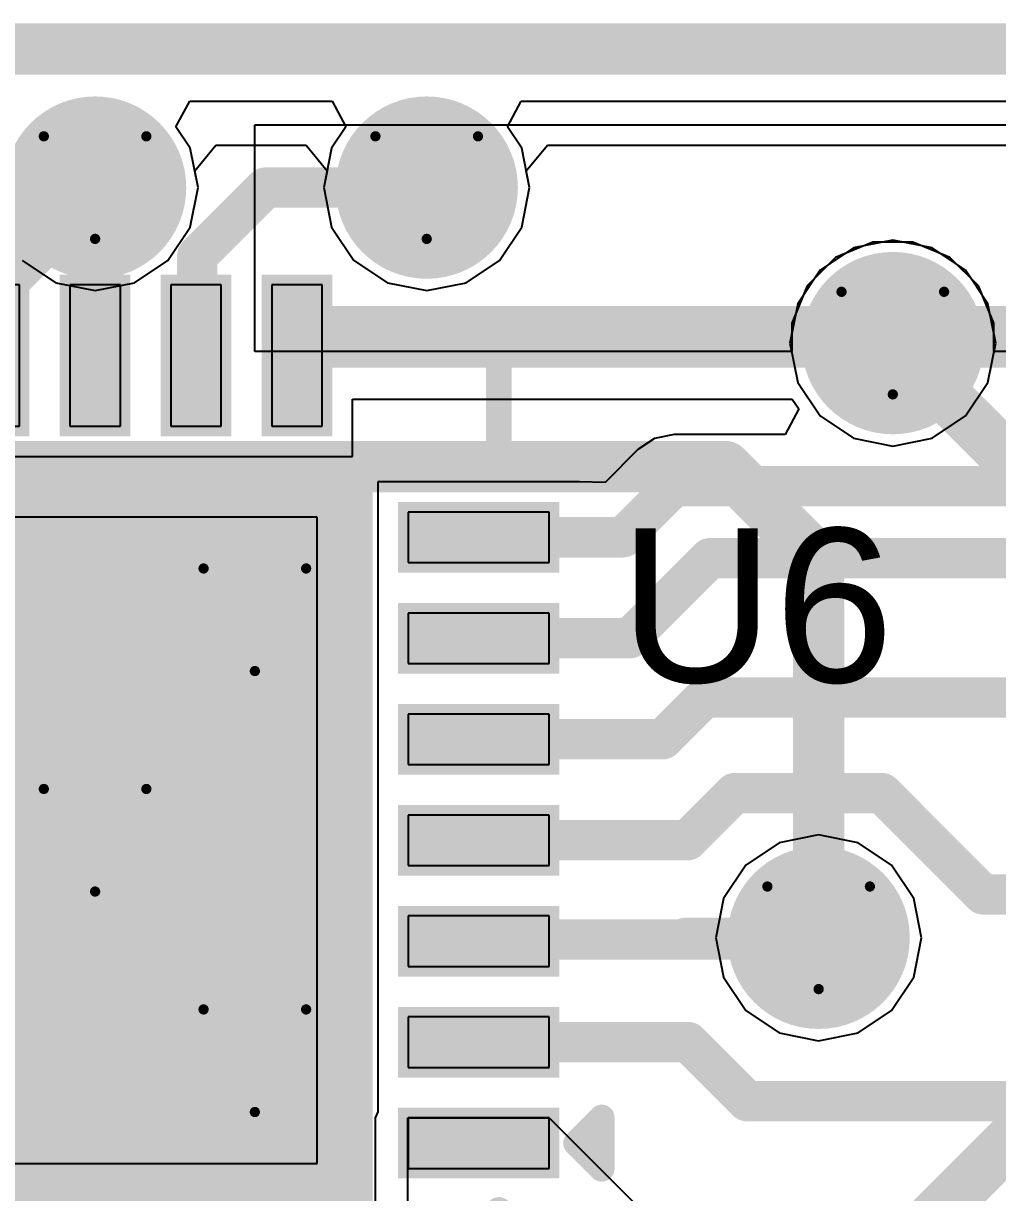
# Model space of a CAD drawing. Header units: inches. Extents: x 0 to 423, y -3 to 110.
# Drawn here: x 16.12 to 20.95, y 73.76 to 79.55 of the extents above; entities that cross this region are included whole.
import ezdxf

# ---------------------------------------------------------------- set-up
doc = ezdxf.new("R2010")
doc.units = ezdxf.units.IN
for name, color, linetype in [('Board Outline', 56, 'Continuous'), ('Bottom Layer', 5, 'Continuous'), ('Bottom Solder', 6, 'Continuous'), ('Drill Drawing', 1, 'Continuous'), ('Mechanical 1', 6, 'Continuous'), ('Mid Layer', 16, 'Continuous'), ('Mid Layer 2', 76, 'Continuous'), ('Top Layer', 1, 'Continuous'), ('Top Overlay', 2, 'Continuous'), ('Top Paste', 8, 'Continuous'), ('Top Solder', 216, 'Continuous'), ('Via Holes', 16, 'Continuous')]:
    doc.layers.add(name, color=color, linetype=linetype)
doc.styles.add('Arial', font='', dxfattribs={"height": 0.2})
doc.styles.get('Arial').set_extended_font_data('Arial')

# ---------------------------------------------------------------- blocks, each defined once
blk = doc.blocks.new('24_QFN__4_5__12')
at = {"layer": 'Top Layer'}
for points in [[(-0.875, 2.7501), (-0.875, 2.0501), (-1.125, 2.0501), (-1.125, 2.7501)], [(-0.375, 2.7501), (-0.375, 2.0501), (-0.625, 2.0501), (-0.625, 2.7501)], [(0.125, 2.7501), (0.125, 2.0501), (-0.125, 2.0501), (-0.125, 2.7501)], [(0.625, 2.7501), (0.625, 2.0501), (0.375, 2.0501), (0.375, 2.7501)], [(1.125, 2.7501), (1.125, 2.0501), (0.875, 2.0501), (0.875, 2.7501)], [(1.325, 1.825), (1.325, -1.825), (-1.325, -1.825), (-1.325, 1.825)], [(-1.5499, 1.625), (-1.5499, 1.375), (-2.2499, 1.375), (-2.2499, 1.625)], [(2.2499, 1.625), (2.2499, 1.375), (1.5499, 1.375), (1.5499, 1.625)], [(-1.5499, 1.125), (-1.5499, 0.875), (-2.2499, 0.875), (-2.2499, 1.125)], [(2.2499, 1.125), (2.2499, 0.875), (1.5499, 0.875), (1.5499, 1.125)], [(-1.5499, 0.625), (-1.5499, 0.375), (-2.2499, 0.375), (-2.2499, 0.625)], [(2.2499, 0.625), (2.2499, 0.375), (1.5499, 0.375), (1.5499, 0.625)], [(-1.5499, 0.125), (-1.5499, -0.125), (-2.2499, -0.125), (-2.2499, 0.125)], [(2.2499, 0.125), (2.2499, -0.125), (1.5499, -0.125), (1.5499, 0.125)], [(-1.5499, -0.375), (-1.5499, -0.625), (-2.2499, -0.625), (-2.2499, -0.375)], [(2.2499, -0.375), (2.2499, -0.625), (1.5499, -0.625), (1.5499, -0.375)], [(-1.5499, -0.875), (-1.5499, -1.125), (-2.2499, -1.125), (-2.2499, -0.875)], [(2.2499, -0.875), (2.2499, -1.125), (1.5499, -1.125), (1.5499, -0.875)], [(-1.5499, -1.375), (-1.5499, -1.625), (-2.2499, -1.625), (-2.2499, -1.375)], [(2.2499, -1.375), (2.2499, -1.625), (1.5499, -1.625), (1.5499, -1.375)], [(-0.875, -2.0501), (-0.875, -2.7501), (-1.125, -2.7501), (-1.125, -2.0501)], [(-0.375, -2.0501), (-0.375, -2.7501), (-0.625, -2.7501), (-0.625, -2.0501)], [(0.125, -2.0501), (0.125, -2.7501), (-0.125, -2.7501), (-0.125, -2.0501)], [(0.625, -2.0501), (0.625, -2.7501), (0.375, -2.7501), (0.375, -2.0501)], [(1.125, -2.0501), (1.125, -2.7501), (0.875, -2.7501), (0.875, -2.0501)]]:
    blk.add_hatch(color=1, dxfattribs=at).paths.add_polyline_path(points)
at = {"layer": 'Top Solder'}
for points in [[(-0.825, 2.8001), (-0.825, 2.0001), (-1.175, 2.0001), (-1.175, 2.8001)], [(-0.325, 2.8001), (-0.325, 2.0001), (-0.675, 2.0001), (-0.675, 2.8001)], [(0.175, 2.8001), (0.175, 2.0001), (-0.175, 2.0001), (-0.175, 2.8001)], [(0.675, 2.8001), (0.675, 2.0001), (0.325, 2.0001), (0.325, 2.8001)], [(1.175, 2.8001), (1.175, 2.0001), (0.825, 2.0001), (0.825, 2.8001)], [(1.375, 1.875), (1.375, -1.875), (-1.375, -1.875), (-1.375, 1.875)], [(-1.4999, 1.675), (-1.4999, 1.325), (-2.2999, 1.325), (-2.2999, 1.675)], [(2.2999, 1.675), (2.2999, 1.325), (1.4999, 1.325), (1.4999, 1.675)], [(-1.4999, 1.175), (-1.4999, 0.825), (-2.2999, 0.825), (-2.2999, 1.175)], [(2.2999, 1.175), (2.2999, 0.825), (1.4999, 0.825), (1.4999, 1.175)], [(-1.4999, 0.675), (-1.4999, 0.325), (-2.2999, 0.325), (-2.2999, 0.675)], [(2.2999, 0.675), (2.2999, 0.325), (1.4999, 0.325), (1.4999, 0.675)], [(-1.4999, 0.175), (-1.4999, -0.175), (-2.2999, -0.175), (-2.2999, 0.175)], [(2.2999, 0.175), (2.2999, -0.175), (1.4999, -0.175), (1.4999, 0.175)], [(-1.4999, -0.325), (-1.4999, -0.675), (-2.2999, -0.675), (-2.2999, -0.325)], [(2.2999, -0.325), (2.2999, -0.675), (1.4999, -0.675), (1.4999, -0.325)], [(-1.4999, -0.825), (-1.4999, -1.175), (-2.2999, -1.175), (-2.2999, -0.825)], [(2.2999, -0.825), (2.2999, -1.175), (1.4999, -1.175), (1.4999, -0.825)], [(-1.4999, -1.325), (-1.4999, -1.675), (-2.2999, -1.675), (-2.2999, -1.325)], [(2.2999, -1.325), (2.2999, -1.675), (1.4999, -1.675), (1.4999, -1.325)], [(-0.825, -2.0001), (-0.825, -2.8001), (-1.175, -2.8001), (-1.175, -2.0001)], [(-0.325, -2.0001), (-0.325, -2.8001), (-0.675, -2.8001), (-0.675, -2.0001)], [(0.175, -2.0001), (0.175, -2.8001), (-0.175, -2.8001), (-0.175, -2.0001)], [(0.675, -2.0001), (0.675, -2.8001), (0.325, -2.8001), (0.325, -2.0001)], [(1.175, -2.0001), (1.175, -2.8001), (0.825, -2.8001), (0.825, -2.0001)]]:
    blk.add_hatch(color=216, dxfattribs=at).paths.add_polyline_path(points)
at = {"layer": 'Top Overlay', "const_width": 0.127}
for points in [[(-2, 2.5), (-2, 1.8305)], [(-1.3305, 2.5), (-2, 2.5)], [(2, 2.5), (1.3305, 2.5)], [(2, 2.5), (2, 1.8305)], [(-2.5095, 1.627), (-2.5095, 1.373)], [(-2.3825, 1.5), (-2.5095, 1.627)], [(-2.3825, 1.5), (-2.5095, 1.373)], [(-2, -1.8305), (-2, -2.5)], [(2, -1.8305), (2, -2.5)], [(-1.3305, -2.5), (-2, -2.5)], [(2, -2.5), (1.3305, -2.5)]]:
    blk.add_lwpolyline(points, dxfattribs=at)
at = {"layer": 'Top Overlay', "const_width": 0.0635}
for points in [[(-2.0317, 2.5, 1), (-1.9682, 2.5, 1)], [(-2.0317, 2.5, 1), (-1.9682, 2.5, 1)], [(-1.3623, 2.5, 1), (-1.2988, 2.5, 1)], [(1.2988, 2.5, 1), (1.3623, 2.5, 1)], [(1.9682, 2.5, 1), (2.0317, 2.5, 1)], [(1.9682, 2.5, 1), (2.0317, 2.5, 1)], [(-2.0317, 1.8305, 1), (-1.9682, 1.8305, 1)], [(1.9682, 1.8305, 1), (2.0317, 1.8305, 1)], [(-2.5413, 1.627, 1), (-2.4778, 1.627, 1)], [(-2.5413, 1.627, 1), (-2.4778, 1.627, 1)], [(-2.4143, 1.5, 1), (-2.3508, 1.5, 1)], [(-2.4143, 1.5, 1), (-2.3508, 1.5, 1)], [(-2.5413, 1.373, 1), (-2.4778, 1.373, 1)], [(-2.5413, 1.373, 1), (-2.4778, 1.373, 1)], [(-2.0317, -1.8305, 1), (-1.9682, -1.8305, 1)], [(1.9682, -1.8305, 1), (2.0317, -1.8305, 1)], [(-2.0317, -2.5, 1), (-1.9682, -2.5, 1)], [(-2.0317, -2.5, 1), (-1.9682, -2.5, 1)], [(-1.3623, -2.5, 1), (-1.2988, -2.5, 1)], [(1.2988, -2.5, 1), (1.3623, -2.5, 1)], [(1.9682, -2.5, 1), (2.0317, -2.5, 1)], [(1.9682, -2.5, 1), (2.0317, -2.5, 1)]]:
    blk.add_lwpolyline(points, format="xyb", close=True, dxfattribs=at)
at = {"layer": 'Top Paste'}
for p, q in [((-0.875, 2.75), (-1.125, 2.75)), ((-1.125, 2.75), (-1.125, 2.05)), ((-0.875, 2.05), (-0.875, 2.75)), ((-0.3751, 2.75), (-0.6251, 2.75)), ((-0.6251, 2.75), (-0.6251, 2.05)), ((-0.3751, 2.05), (-0.3751, 2.75)), ((0.125, 2.75), (-0.125, 2.75)), ((-0.125, 2.75), (-0.125, 2.05)), ((0.125, 2.05), (0.125, 2.75)), ((0.6249, 2.75), (0.3749, 2.75)), ((0.3749, 2.75), (0.3749, 2.05)), ((0.6249, 2.05), (0.6249, 2.75)), ((1.125, 2.75), (0.875, 2.75)), ((0.875, 2.75), (0.875, 2.05)), ((1.125, 2.05), (1.125, 2.75)), ((-1.125, 2.05), (-0.875, 2.05)), ((-0.6251, 2.05), (-0.3751, 2.05)), ((-0.125, 2.05), (0.125, 2.05)), ((0.3749, 2.05), (0.6249, 2.05)), ((0.875, 2.05), (1.125, 2.05)), ((-1.55, 1.6249), (-2.25, 1.6249)), ((-2.25, 1.6249), (-2.25, 1.3749)), ((-1.55, 1.3749), (-1.55, 1.6249)), ((2.25, 1.6249), (1.55, 1.6249)), ((1.55, 1.6249), (1.55, 1.3749)), ((2.25, 1.3749), (2.25, 1.6249)), ((-1.1, 1.6), (-1.1, -1.6)), ((1.1, 1.6), (-1.1, 1.6)), ((1.1, -1.6), (1.1, 1.6)), ((-2.25, 1.3749), (-1.55, 1.3749)), ((1.55, 1.3749), (2.25, 1.3749)), ((-1.55, 1.125), (-2.25, 1.125)), ((-2.25, 1.125), (-2.25, 0.875)), ((-1.55, 0.875), (-1.55, 1.125)), ((2.25, 1.125), (1.55, 1.125)), ((1.55, 1.125), (1.55, 0.875)), ((2.25, 0.875), (2.25, 1.125)), ((-2.25, 0.875), (-1.55, 0.875)), ((1.55, 0.875), (2.25, 0.875)), ((-2.25, 0.6249), (-2.25, 0.3749)), ((-1.55, 0.6249), (-2.25, 0.6249)), ((-1.55, 0.3749), (-1.55, 0.6249)), ((1.55, 0.6249), (1.55, 0.3749)), ((2.25, 0.6249), (1.55, 0.6249)), ((2.25, 0.3749), (2.25, 0.6249)), ((-2.25, 0.3749), (-1.55, 0.3749)), ((1.55, 0.3749), (2.25, 0.3749)), ((-1.55, 0.125), (-2.25, 0.125)), ((-2.25, 0.125), (-2.25, -0.125)), ((-1.55, -0.125), (-1.55, 0.125)), ((2.25, 0.125), (1.55, 0.125)), ((1.55, 0.125), (1.55, -0.125)), ((2.25, -0.125), (2.25, 0.125)), ((-2.25, -0.125), (-1.55, -0.125)), ((1.55, -0.125), (2.25, -0.125)), ((-2.25, -0.3751), (-2.25, -0.6251)), ((-1.55, -0.3751), (-2.25, -0.3751)), ((-1.55, -0.6251), (-1.55, -0.3751)), ((1.55, -0.3751), (1.55, -0.6251)), ((2.25, -0.3751), (1.55, -0.3751)), ((2.25, -0.6251), (2.25, -0.3751)), ((-2.25, -0.6251), (-1.55, -0.6251)), ((1.55, -0.6251), (2.25, -0.6251)), ((-1.55, -0.875), (-2.25, -0.875)), ((-2.25, -0.875), (-2.25, -1.125)), ((-1.55, -1.125), (-1.55, -0.875)), ((1.55, -0.875), (1.55, -1.125)), ((2.25, -0.875), (1.55, -0.875)), ((2.25, -1.125), (2.25, -0.875)), ((-2.25, -1.125), (-1.55, -1.125)), ((1.55, -1.125), (2.25, -1.125)), ((-2.25, -1.3751), (-2.25, -1.6251)), ((-1.55, -1.3751), (-2.25, -1.3751)), ((-1.55, -1.6251), (-1.55, -1.3751)), ((1.55, -1.3751), (1.55, -1.6251)), ((2.25, -1.3751), (1.55, -1.3751)), ((2.25, -1.6251), (2.25, -1.3751)), ((-1.1, -1.6), (1.1, -1.6)), ((-2.25, -1.6251), (-1.55, -1.6251)), ((1.55, -1.6251), (2.25, -1.6251)), ((-0.875, -2.05), (-1.125, -2.05)), ((-1.125, -2.05), (-1.125, -2.75)), ((-0.875, -2.75), (-0.875, -2.05)), ((-0.3751, -2.05), (-0.6251, -2.05)), ((-0.6251, -2.05), (-0.6251, -2.75)), ((-0.3751, -2.75), (-0.3751, -2.05)), ((0.125, -2.05), (-0.125, -2.05)), ((-0.125, -2.05), (-0.125, -2.75)), ((0.125, -2.75), (0.125, -2.05)), ((0.3749, -2.05), (0.3749, -2.75)), ((0.6249, -2.05), (0.3749, -2.05)), ((0.6249, -2.75), (0.6249, -2.05)), ((0.875, -2.05), (0.875, -2.75)), ((1.125, -2.05), (0.875, -2.05)), ((1.125, -2.75), (1.125, -2.05)), ((-1.125, -2.75), (-0.875, -2.75)), ((-0.6251, -2.75), (-0.3751, -2.75)), ((-0.125, -2.75), (0.125, -2.75)), ((0.3749, -2.75), (0.6249, -2.75)), ((0.875, -2.75), (1.125, -2.75))]:
    blk.add_line(p, q, dxfattribs=at)

msp = doc.modelspace()

# ---------------------------------------------------------------- hatches: boundary and pattern name
at = {"layer": 'Bottom Layer'}
h = msp.add_hatch(color=5, dxfattribs=at)
edge = h.paths.add_edge_path()
edge.add_arc((16.4749, 78.7337), 0.35, 0, 360)
h = msp.add_hatch(color=5, dxfattribs=at)
edge = h.paths.add_edge_path()
edge.add_arc((18.1176, 78.7337), 0.35, 0, 360)
h = msp.add_hatch(color=5, dxfattribs=at)
edge = h.paths.add_edge_path()
edge.add_arc((20.4264, 77.9637), 0.35, 0, 360)
h = msp.add_hatch(color=5, dxfattribs=at)
edge = h.paths.add_edge_path()
edge.add_arc((17.2662, 76.5936), 0.35, 0, 360)
h = msp.add_hatch(color=5, dxfattribs=at)
edge = h.paths.add_edge_path()
edge.add_arc((16.4749, 75.5017), 0.35, 0, 360)
h = msp.add_hatch(color=5, dxfattribs=at)
edge = h.paths.add_edge_path()
edge.add_arc((20.059, 75.0186), 0.35, 0, 360)
h = msp.add_hatch(color=5, dxfattribs=at)
edge = h.paths.add_edge_path()
edge.add_arc((17.2662, 74.4099), 0.35, 0, 360)
at = {"layer": 'Bottom Solder'}
h = msp.add_hatch(color=6, dxfattribs=at)
edge = h.paths.add_edge_path()
edge.add_arc((16.4749, 78.7337), 0.4516, 0, 360)
h = msp.add_hatch(color=6, dxfattribs=at)
edge = h.paths.add_edge_path()
edge.add_arc((18.1176, 78.7337), 0.4516, 0, 360)
h = msp.add_hatch(color=6, dxfattribs=at)
edge = h.paths.add_edge_path()
edge.add_arc((20.4264, 77.9637), 0.4516, 0, 360)
h = msp.add_hatch(color=6, dxfattribs=at)
edge = h.paths.add_edge_path()
edge.add_arc((15.6836, 76.5936), 0.4516, 0, 360)
h = msp.add_hatch(color=6, dxfattribs=at)
edge = h.paths.add_edge_path()
edge.add_arc((17.2662, 76.5936), 0.4516, 0, 360)
h = msp.add_hatch(color=6, dxfattribs=at)
edge = h.paths.add_edge_path()
edge.add_arc((16.4749, 75.5017), 0.4516, 0, 360)
h = msp.add_hatch(color=6, dxfattribs=at)
edge = h.paths.add_edge_path()
edge.add_arc((20.059, 75.0186), 0.4516, 0, 360)
h = msp.add_hatch(color=6, dxfattribs=at)
edge = h.paths.add_edge_path()
edge.add_arc((15.6836, 74.4099), 0.4516, 0, 360)
h = msp.add_hatch(color=6, dxfattribs=at)
edge = h.paths.add_edge_path()
edge.add_arc((17.2662, 74.4099), 0.4516, 0, 360)
at = {"layer": 'Mid Layer'}
h = msp.add_hatch(color=16, dxfattribs=at)
edge = h.paths.add_edge_path()
edge.add_arc((16.4749, 78.7337), 0.35, 0, 360)
h = msp.add_hatch(color=16, dxfattribs=at)
edge = h.paths.add_edge_path()
edge.add_arc((18.1176, 78.7337), 0.35, 0, 360)
h = msp.add_hatch(color=16, dxfattribs=at)
edge = h.paths.add_edge_path()
edge.add_arc((20.4264, 77.9637), 0.35, 0, 360)
h = msp.add_hatch(color=16, dxfattribs=at)
edge = h.paths.add_edge_path()
edge.add_arc((17.2662, 76.5936), 0.35, 0, 360)
h = msp.add_hatch(color=16, dxfattribs=at)
edge = h.paths.add_edge_path()
edge.add_arc((16.4749, 75.5017), 0.35, 0, 360)
h = msp.add_hatch(color=16, dxfattribs=at)
edge = h.paths.add_edge_path()
edge.add_arc((20.059, 75.0186), 0.35, 0, 360)
h = msp.add_hatch(color=16, dxfattribs=at)
edge = h.paths.add_edge_path()
edge.add_arc((17.2662, 74.4099), 0.35, 0, 360)
at = {"layer": 'Mid Layer 2'}
h = msp.add_hatch(color=76, dxfattribs=at)
edge = h.paths.add_edge_path()
edge.add_arc((16.4749, 78.7337), 0.35, 0, 360)
h = msp.add_hatch(color=76, dxfattribs=at)
edge = h.paths.add_edge_path()
edge.add_arc((18.1176, 78.7337), 0.35, 0, 360)
h = msp.add_hatch(color=76, dxfattribs=at)
edge = h.paths.add_edge_path()
edge.add_arc((20.4264, 77.9637), 0.35, 0, 360)
h = msp.add_hatch(color=76, dxfattribs=at)
edge = h.paths.add_edge_path()
edge.add_arc((17.2662, 76.5936), 0.35, 0, 360)
h = msp.add_hatch(color=76, dxfattribs=at)
edge = h.paths.add_edge_path()
edge.add_arc((16.4749, 75.5017), 0.35, 0, 360)
h = msp.add_hatch(color=76, dxfattribs=at)
edge = h.paths.add_edge_path()
edge.add_arc((20.059, 75.0186), 0.35, 0, 360)
h = msp.add_hatch(color=76, dxfattribs=at)
edge = h.paths.add_edge_path()
edge.add_arc((17.2662, 74.4099), 0.35, 0, 360)
at = {"layer": 'Top Layer'}
h = msp.add_hatch(color=1, dxfattribs=at)
edge = h.paths.add_edge_path()
edge.add_arc((16.4749, 78.7337), 0.35, 0, 360)
h = msp.add_hatch(color=1, dxfattribs=at)
edge = h.paths.add_edge_path()
edge.add_arc((18.1176, 78.7337), 0.35, 0, 360)
h = msp.add_hatch(color=1, dxfattribs=at)
edge = h.paths.add_edge_path()
edge.add_arc((20.4264, 77.9637), 0.35, 0, 360)
h = msp.add_hatch(color=1, dxfattribs=at)
edge = h.paths.add_edge_path()
edge.add_arc((17.2662, 76.5936), 0.35, 0, 360)
h = msp.add_hatch(color=1, dxfattribs=at)
edge = h.paths.add_edge_path()
edge.add_arc((16.4749, 75.5017), 0.35, 0, 360)
h = msp.add_hatch(color=1, dxfattribs=at)
edge = h.paths.add_edge_path()
edge.add_arc((20.059, 75.0186), 0.35, 0, 360)
h = msp.add_hatch(color=1, dxfattribs=at)
edge = h.paths.add_edge_path()
edge.add_arc((17.2662, 74.4099), 0.35, 0, 360)
at = {"layer": 'Top Solder'}
h = msp.add_hatch(color=216, dxfattribs=at)
edge = h.paths.add_edge_path()
edge.add_arc((16.4749, 78.7337), 0.4516, 0, 360)
h = msp.add_hatch(color=216, dxfattribs=at)
edge = h.paths.add_edge_path()
edge.add_arc((18.1176, 78.7337), 0.4516, 0, 360)
h = msp.add_hatch(color=216, dxfattribs=at)
edge = h.paths.add_edge_path()
edge.add_arc((20.4264, 77.9637), 0.4516, 0, 360)
h = msp.add_hatch(color=216, dxfattribs=at)
edge = h.paths.add_edge_path()
edge.add_arc((15.6836, 76.5936), 0.4516, 0, 360)
h = msp.add_hatch(color=216, dxfattribs=at)
edge = h.paths.add_edge_path()
edge.add_arc((17.2662, 76.5936), 0.4516, 0, 360)
h = msp.add_hatch(color=216, dxfattribs=at)
edge = h.paths.add_edge_path()
edge.add_arc((16.4749, 75.5017), 0.4516, 0, 360)
h = msp.add_hatch(color=216, dxfattribs=at)
edge = h.paths.add_edge_path()
edge.add_arc((20.059, 75.0186), 0.4516, 0, 360)
h = msp.add_hatch(color=216, dxfattribs=at)
edge = h.paths.add_edge_path()
edge.add_arc((15.6836, 74.4099), 0.4516, 0, 360)
h = msp.add_hatch(color=216, dxfattribs=at)
edge = h.paths.add_edge_path()
edge.add_arc((17.2662, 74.4099), 0.4516, 0, 360)
at = {"layer": 'Via Holes'}
h = msp.add_hatch(color=7, dxfattribs=at)
edge = h.paths.add_edge_path()
edge.add_arc((16.4749, 78.7337), 0.25, 0, 360)
h = msp.add_hatch(color=7, dxfattribs=at)
edge = h.paths.add_edge_path()
edge.add_arc((18.1176, 78.7337), 0.25, 0, 360)
h = msp.add_hatch(color=7, dxfattribs=at)
edge = h.paths.add_edge_path()
edge.add_arc((20.4264, 77.9637), 0.25, 0, 360)
h = msp.add_hatch(color=7, dxfattribs=at)
edge = h.paths.add_edge_path()
edge.add_arc((17.2662, 76.5936), 0.25, 0, 360)
h = msp.add_hatch(color=7, dxfattribs=at)
edge = h.paths.add_edge_path()
edge.add_arc((16.4749, 75.5017), 0.25, 0, 360)
h = msp.add_hatch(color=7, dxfattribs=at)
edge = h.paths.add_edge_path()
edge.add_arc((20.059, 75.0186), 0.25, 0, 360)
h = msp.add_hatch(color=7, dxfattribs=at)
edge = h.paths.add_edge_path()
edge.add_arc((17.2662, 74.4099), 0.25, 0, 360)

# ---------------------------------------------------------------- linework, layer by layer
at = {"layer": 'Board Outline', "const_width": 0.254}
msp.add_lwpolyline([(0.02, 79.42), (64.06, 79.42)], dxfattribs=at)
at = {"layer": 'Bottom Layer'}
for p, q in [((16.8755, 79.034), (16.9434, 79.161)), ((16.9434, 79.161), (17.6491, 79.161)), ((17.6491, 79.161), (17.717, 79.034)), ((18.5183, 79.034), (18.5862, 79.161)), ((18.5862, 79.161), (50.5352, 79.161)), ((16.9459, 78.9288), (16.8755, 79.034)), ((17.717, 79.034), (17.6466, 78.9288)), ((18.5886, 78.9288), (18.5183, 79.034)), ((16.9847, 78.7337), (16.9459, 78.9288)), ((17.6466, 78.9288), (17.6078, 78.7337)), ((18.6274, 78.7337), (18.5886, 78.9288)), ((16.9459, 78.5386), (16.9847, 78.7337)), ((17.6078, 78.7337), (17.6466, 78.5386)), ((18.5886, 78.5386), (18.6274, 78.7337)), ((16.8354, 78.3732), (16.9459, 78.5386)), ((17.6466, 78.5386), (17.7572, 78.3732)), ((18.4781, 78.3732), (18.5886, 78.5386)), ((20.4264, 78.4735), (20.2313, 78.4347)), ((20.6214, 78.4347), (20.4264, 78.4735)), ((20.2313, 78.4347), (20.0659, 78.3242)), ((20.7868, 78.3242), (20.6214, 78.4347)), ((16.1144, 78.3732), (16.2798, 78.2627)), ((16.67, 78.2627), (16.8354, 78.3732)), ((17.7572, 78.3732), (17.9225, 78.2627)), ((18.3127, 78.2627), (18.4781, 78.3732)), ((20.0659, 78.3242), (19.9554, 78.1588)), ((20.8973, 78.1588), (20.7868, 78.3242)), ((16.2798, 78.2627), (16.4749, 78.2239)), ((16.4749, 78.2239), (16.67, 78.2627)), ((17.9225, 78.2627), (18.1176, 78.2239)), ((18.1176, 78.2239), (18.3127, 78.2627)), ((19.9554, 78.1588), (19.9166, 77.9637)), ((20.9362, 77.9637), (20.8973, 78.1588)), ((19.9166, 77.9637), (19.9554, 77.7686)), ((20.8973, 77.7686), (20.9362, 77.9637)), ((19.9554, 77.7686), (20.0659, 77.6032)), ((20.7868, 77.6032), (20.8973, 77.7686)), ((20.0659, 77.6032), (20.2313, 77.4927)), ((20.6214, 77.4927), (20.7868, 77.6032)), ((20.2313, 77.4927), (20.4264, 77.4539)), ((20.4264, 77.4539), (20.6214, 77.4927)), ((20.059, 75.5284), (19.8639, 75.4896)), ((20.2541, 75.4896), (20.059, 75.5284)), ((19.8639, 75.4896), (19.6986, 75.3791)), ((20.4195, 75.3791), (20.2541, 75.4896)), ((19.6986, 75.3791), (19.588, 75.2137)), ((20.53, 75.2137), (20.4195, 75.3791)), ((19.588, 75.2137), (19.5492, 75.0186)), ((20.5688, 75.0186), (20.53, 75.2137)), ((19.5492, 75.0186), (19.588, 74.8235)), ((20.53, 74.8235), (20.5688, 75.0186)), ((19.588, 74.8235), (19.6986, 74.6581)), ((20.4195, 74.6581), (20.53, 74.8235)), ((19.6986, 74.6581), (19.8639, 74.5476)), ((20.2541, 74.5476), (20.4195, 74.6581)), ((19.8639, 74.5476), (20.059, 74.5088)), ((20.059, 74.5088), (20.2541, 74.5476))]:
    msp.add_line(p, q, dxfattribs=at)
at = {"layer": 'Drill Drawing', "const_width": 0.0508}
for points in [[(16.2209, 78.9877), (16.7289, 78.9877)], [(16.2209, 78.9877), (16.4749, 78.4797)], [(16.4749, 78.4797), (16.7289, 78.9877)], [(17.8636, 78.9877), (18.3716, 78.9877)], [(17.8636, 78.9877), (18.1176, 78.4797)], [(18.1176, 78.4797), (18.3716, 78.9877)], [(20.1724, 78.2177), (20.6804, 78.2177)], [(20.1724, 78.2177), (20.4264, 77.7097)], [(20.4264, 77.7097), (20.6804, 78.2177)], [(17.0122, 76.8476), (17.5202, 76.8476)], [(17.0122, 76.8476), (17.2662, 76.3396)], [(17.2662, 76.3396), (17.5202, 76.8476)], [(16.2209, 75.7557), (16.7289, 75.7557)], [(16.2209, 75.7557), (16.4749, 75.2477)], [(16.4749, 75.2477), (16.7289, 75.7557)], [(19.805, 75.2726), (20.313, 75.2726)], [(19.805, 75.2726), (20.059, 74.7646)], [(20.059, 74.7646), (20.313, 75.2726)], [(17.0122, 74.6639), (17.5202, 74.6639)], [(17.0122, 74.6639), (17.2662, 74.1559)], [(17.2662, 74.1559), (17.5202, 74.6639)]]:
    msp.add_lwpolyline(points, dxfattribs=at)
at = {"layer": 'Drill Drawing', "const_width": 0.0254}
for points in [[(16.2082, 78.9877, 1), (16.2336, 78.9877, 1)], [(16.2082, 78.9877, 1), (16.2336, 78.9877, 1)], [(16.7162, 78.9877, 1), (16.7416, 78.9877, 1)], [(16.7162, 78.9877, 1), (16.7416, 78.9877, 1)], [(17.8509, 78.9877, 1), (17.8763, 78.9877, 1)], [(17.8509, 78.9877, 1), (17.8763, 78.9877, 1)], [(18.3589, 78.9877, 1), (18.3843, 78.9877, 1)], [(18.3589, 78.9877, 1), (18.3843, 78.9877, 1)], [(16.4622, 78.4797, 1), (16.4876, 78.4797, 1)], [(16.4622, 78.4797, 1), (16.4876, 78.4797, 1)], [(18.1049, 78.4797, 1), (18.1303, 78.4797, 1)], [(18.1049, 78.4797, 1), (18.1303, 78.4797, 1)], [(20.1597, 78.2177, 1), (20.1851, 78.2177, 1)], [(20.1597, 78.2177, 1), (20.1851, 78.2177, 1)], [(20.6677, 78.2177, 1), (20.6931, 78.2177, 1)], [(20.6677, 78.2177, 1), (20.6931, 78.2177, 1)], [(20.4137, 77.7097, 1), (20.4391, 77.7097, 1)], [(20.4137, 77.7097, 1), (20.4391, 77.7097, 1)], [(16.9995, 76.8476, 1), (17.0249, 76.8476, 1)], [(16.9995, 76.8476, 1), (17.0249, 76.8476, 1)], [(17.5075, 76.8476, 1), (17.5329, 76.8476, 1)], [(17.5075, 76.8476, 1), (17.5329, 76.8476, 1)], [(17.2535, 76.3396, 1), (17.2789, 76.3396, 1)], [(17.2535, 76.3396, 1), (17.2789, 76.3396, 1)], [(16.2082, 75.7557, 1), (16.2336, 75.7557, 1)], [(16.2082, 75.7557, 1), (16.2336, 75.7557, 1)], [(16.7162, 75.7557, 1), (16.7416, 75.7557, 1)], [(16.7162, 75.7557, 1), (16.7416, 75.7557, 1)], [(19.7923, 75.2726, 1), (19.8177, 75.2726, 1)], [(19.7923, 75.2726, 1), (19.8177, 75.2726, 1)], [(20.3003, 75.2726, 1), (20.3257, 75.2726, 1)], [(20.3003, 75.2726, 1), (20.3257, 75.2726, 1)], [(16.4622, 75.2477, 1), (16.4876, 75.2477, 1)], [(16.4622, 75.2477, 1), (16.4876, 75.2477, 1)], [(20.0463, 74.7646, 1), (20.0717, 74.7646, 1)], [(20.0463, 74.7646, 1), (20.0717, 74.7646, 1)], [(16.9995, 74.6639, 1), (17.0249, 74.6639, 1)], [(16.9995, 74.6639, 1), (17.0249, 74.6639, 1)], [(17.5075, 74.6639, 1), (17.5329, 74.6639, 1)], [(17.5075, 74.6639, 1), (17.5329, 74.6639, 1)], [(17.2535, 74.1559, 1), (17.2789, 74.1559, 1)], [(17.2535, 74.1559, 1), (17.2789, 74.1559, 1)]]:
    msp.add_lwpolyline(points, format="xyb", close=True, dxfattribs=at)
at = {"layer": 'Mechanical 1', "const_width": 0.254}
msp.add_lwpolyline([(0.02, 79.42), (64.06, 79.42)], dxfattribs=at)
at = {"layer": 'Mid Layer'}
for p, q in [((16.9683, 78.8162), (17.0725, 78.9432)), ((17.0725, 78.9432), (17.52, 78.9432)), ((17.52, 78.9432), (17.6243, 78.8162)), ((18.611, 78.8162), (18.7152, 78.9432)), ((18.7152, 78.9432), (50.4656, 78.9432)), ((16.9847, 78.7337), (16.9683, 78.8162)), ((17.6243, 78.8162), (17.6078, 78.7337)), ((18.6274, 78.7337), (18.611, 78.8162)), ((16.9459, 78.5386), (16.9847, 78.7337)), ((17.6078, 78.7337), (17.6466, 78.5386)), ((18.5886, 78.5386), (18.6274, 78.7337)), ((16.8354, 78.3732), (16.9459, 78.5386)), ((17.6466, 78.5386), (17.7572, 78.3732)), ((18.4781, 78.3732), (18.5886, 78.5386)), ((20.4264, 78.4735), (20.2313, 78.4347)), ((20.6214, 78.4347), (20.4264, 78.4735)), ((20.2313, 78.4347), (20.0659, 78.3242)), ((20.7868, 78.3242), (20.6214, 78.4347)), ((16.1144, 78.3732), (16.2798, 78.2627)), ((16.67, 78.2627), (16.8354, 78.3732)), ((17.7572, 78.3732), (17.9225, 78.2627)), ((18.3127, 78.2627), (18.4781, 78.3732)), ((20.0659, 78.3242), (19.9554, 78.1588)), ((20.8973, 78.1588), (20.7868, 78.3242)), ((16.2798, 78.2627), (16.4749, 78.2239)), ((16.4749, 78.2239), (16.67, 78.2627)), ((17.9225, 78.2627), (18.1176, 78.2239)), ((18.1176, 78.2239), (18.3127, 78.2627)), ((19.9554, 78.1588), (19.9166, 77.9637)), ((20.9362, 77.9637), (20.8973, 78.1588)), ((19.9166, 77.9637), (19.9554, 77.7686)), ((20.8973, 77.7686), (20.9362, 77.9637)), ((19.9554, 77.7686), (20.0659, 77.6032)), ((20.7868, 77.6032), (20.8973, 77.7686)), ((20.0659, 77.6032), (20.2313, 77.4927)), ((20.6214, 77.4927), (20.7868, 77.6032)), ((20.2313, 77.4927), (20.4264, 77.4539)), ((20.4264, 77.4539), (20.6214, 77.4927)), ((20.059, 75.5284), (19.8639, 75.4896)), ((20.2541, 75.4896), (20.059, 75.5284)), ((19.8639, 75.4896), (19.6986, 75.3791)), ((20.4195, 75.3791), (20.2541, 75.4896)), ((19.6986, 75.3791), (19.588, 75.2137)), ((20.53, 75.2137), (20.4195, 75.3791)), ((19.588, 75.2137), (19.5492, 75.0186)), ((20.5688, 75.0186), (20.53, 75.2137)), ((19.5492, 75.0186), (19.588, 74.8235)), ((20.53, 74.8235), (20.5688, 75.0186)), ((19.588, 74.8235), (19.6986, 74.6581)), ((20.4195, 74.6581), (20.53, 74.8235)), ((19.6986, 74.6581), (19.8639, 74.5476)), ((20.2541, 74.5476), (20.4195, 74.6581)), ((19.8639, 74.5476), (20.059, 74.5088)), ((20.059, 74.5088), (20.2541, 74.5476))]:
    msp.add_line(p, q, dxfattribs=at)
at = {"layer": 'Mid Layer 2'}
for p, q in [((17.2662, 77.9225), (17.2662, 79.0448)), ((17.2662, 79.0448), (27.3118, 79.0448)), ((20.3269, 78.4637), (20.1431, 78.3876)), ((20.5258, 78.4637), (20.3269, 78.4637)), ((20.7096, 78.3876), (20.5258, 78.4637)), ((20.1431, 78.3876), (20.0025, 78.2469)), ((20.8502, 78.2469), (20.7096, 78.3876)), ((20.0025, 78.2469), (19.9264, 78.0632)), ((20.9264, 78.0632), (20.8502, 78.2469)), ((19.9264, 78.0632), (19.9264, 77.9225)), ((20.9264, 77.9225), (20.9264, 78.0632)), ((19.9264, 77.9225), (17.2662, 77.9225)), ((22.5021, 77.9225), (20.9264, 77.9225))]:
    msp.add_line(p, q, dxfattribs=at)
at = {"layer": 'Mid Layer 2', "const_width": 0.254}
for points in [[(15.6638, 77.9225), (16.4749, 78.7337)], [(20.4264, 77.9637), (21.082, 77.3081)], [(15.2543, 77.3523), (19.5968, 77.3523)], [(19.5968, 77.3523), (20.059, 76.89)], [(20.059, 75.0186), (20.059, 76.89)], [(20.1727, 73.1808), (21.082, 74.0901)]]:
    msp.add_lwpolyline(points, dxfattribs=at)
at = {"layer": 'Mid Layer 2', "const_width": 0.127}
for points in [[(16.4114, 78.7337, 1), (16.5384, 78.7337, 1)], [(20.3629, 77.9637, 1), (20.4899, 77.9637, 1)], [(19.5333, 77.3523, 1), (19.6603, 77.3523, 1)], [(19.5333, 77.3523, 1), (19.6603, 77.3523, 1)], [(19.9955, 76.89, 1), (20.1225, 76.89, 1)], [(19.9955, 76.89, 1), (20.1225, 76.89, 1)], [(19.9955, 75.0186, 1), (20.1225, 75.0186, 1)]]:
    msp.add_lwpolyline(points, format="xyb", close=True, dxfattribs=at)
at = {"layer": 'Top Layer'}
for p, q in [((17.7499, 77.4018), (17.7499, 77.6867)), ((17.7499, 77.6867), (19.9273, 77.6867)), ((19.9273, 77.6867), (19.9607, 77.6376)), ((19.9607, 77.6376), (19.8935, 77.5106)), ((19.2465, 77.4912), (19.1638, 77.436)), ((19.3441, 77.5106), (19.2465, 77.4912)), ((19.8935, 77.5106), (19.3441, 77.5106)), ((19.1638, 77.436), (19.0018, 77.274)), ((15.1999, 77.4018), (17.2499, 77.4018)), ((17.2499, 77.4018), (17.2499, 77.4018)), ((17.2499, 77.4018), (17.7499, 77.4018)), ((18.8748, 77.2768), (17.8748, 77.2768)), ((17.8748, 77.2768), (17.8748, 76.2267)), ((19.0018, 77.274), (18.8748, 77.2768)), ((18.8748, 77.2768), (18.8748, 77.2768)), ((17.8748, 76.2267), (17.8748, 76.2267)), ((17.8748, 76.2267), (17.8748, 75.7768)), ((17.8748, 75.7768), (17.8748, 75.7768)), ((17.8748, 75.7768), (17.8748, 75.2267)), ((17.8748, 75.2267), (17.8748, 74.1566)), ((17.8748, 74.1566), (17.8625, 74.1268)), ((17.8625, 74.1268), (17.8625, 73.614)), ((18.0248, 73.5362), (18.0248, 74.1268)), ((18.0248, 74.1268), (18.7248, 74.1268)), ((18.7248, 74.1268), (19.3154, 73.5362))]:
    msp.add_line(p, q, dxfattribs=at)
for points, const_width in [([(16.4749, 77.9018), (16.4749, 78.7337)], 0.2), ([(16.9807, 78.3952), (17.3192, 78.7337)], 0.2), ([(17.3192, 78.7337), (18.1176, 78.7337)], 0.2), ([(16.9807, 77.9076), (16.9807, 78.3952)], 0.2), ([(17.4749, 77.995), (21.319, 77.995)], 0.3048), ([(16.9749, 77.9018), (16.9807, 77.9076)], 0.2), ([(19.0901, 77.0018), (19.3441, 77.2558)], 0.2), ([(19.3441, 77.2558), (23.9147, 77.2558)], 0.2), ([(18.3748, 77.0018), (19.0901, 77.0018)], 0.2), ([(19.1233, 76.5018), (19.5198, 76.8983)], 0.2), ([(19.5198, 76.8983), (23.6765, 76.8983)], 0.2), ([(18.3748, 76.5018), (19.1233, 76.5018)], 0.2), ([(19.2863, 76.0018), (19.4927, 76.2081)], 0.2), ([(19.4927, 76.2081), (21.3782, 76.2081)], 0.2), ([(18.3748, 76.0018), (19.2863, 76.0018)], 0.2), ([(19.4095, 75.5018), (19.6429, 75.7352)], 0.2), ([(19.6429, 75.7352), (20.3723, 75.7352)], 0.2), ([(20.3723, 75.7352), (20.874, 75.2334)], 0.2), ([(18.3748, 75.5018), (19.4095, 75.5018)], 0.2), ([(20.874, 75.2334), (21.4035, 75.2334)], 0.2), ([(18.3748, 75.0018), (18.3833, 75.0102)], 0.2), ([(18.3833, 75.0102), (20.0506, 75.0102)], 0.2), ([(19.402, 75.0186), (20.059, 75.0186)], 0.2), ([(20.0506, 75.0102), (20.059, 75.0186)], 0.2), ([(18.3748, 74.5018), (19.4129, 74.5018)], 0.2), ([(19.4129, 74.5018), (19.7053, 74.2094)], 0.2), ([(19.7053, 74.2094), (21.2749, 74.2094)], 0.2)]:
    msp.add_lwpolyline(points, dxfattribs=dict(at, const_width=const_width))
for points, const_width in [([(16.4249, 78.7337, 1), (16.5249, 78.7337, 1)], 0.1), ([(17.2692, 78.7337, 1), (17.3692, 78.7337, 1)], 0.1), ([(17.2692, 78.7337, 1), (17.3692, 78.7337, 1)], 0.1), ([(18.0676, 78.7337, 1), (18.1676, 78.7337, 1)], 0.1), ([(16.9307, 78.3952, 1), (17.0307, 78.3952, 1)], 0.1), ([(16.9307, 78.3952, 1), (17.0307, 78.3952, 1)], 0.1), ([(17.3987, 77.995, 1), (17.5511, 77.995, 1)], 0.1524), ([(16.4249, 77.9018, 1), (16.5249, 77.9018, 1)], 0.1), ([(16.9249, 77.9018, 1), (17.0249, 77.9018, 1)], 0.1), ([(16.9307, 77.9076, 1), (17.0307, 77.9076, 1)], 0.1), ([(16.9307, 77.9076, 1), (17.0307, 77.9076, 1)], 0.1), ([(19.2941, 77.2558, 1), (19.3941, 77.2558, 1)], 0.1), ([(19.2941, 77.2558, 1), (19.3941, 77.2558, 1)], 0.1), ([(18.3248, 77.0018, 1), (18.4248, 77.0018, 1)], 0.1), ([(19.0401, 77.0018, 1), (19.1401, 77.0018, 1)], 0.1), ([(19.0401, 77.0018, 1), (19.1401, 77.0018, 1)], 0.1), ([(19.4698, 76.8983, 1), (19.5698, 76.8983, 1)], 0.1), ([(19.4698, 76.8983, 1), (19.5698, 76.8983, 1)], 0.1), ([(18.3248, 76.5018, 1), (18.4248, 76.5018, 1)], 0.1), ([(19.0733, 76.5018, 1), (19.1733, 76.5018, 1)], 0.1), ([(19.0733, 76.5018, 1), (19.1733, 76.5018, 1)], 0.1), ([(19.4427, 76.2081, 1), (19.5427, 76.2081, 1)], 0.1), ([(19.4427, 76.2081, 1), (19.5427, 76.2081, 1)], 0.1), ([(18.3248, 76.0018, 1), (18.4248, 76.0018, 1)], 0.1), ([(19.2363, 76.0018, 1), (19.3363, 76.0018, 1)], 0.1), ([(19.2363, 76.0018, 1), (19.3363, 76.0018, 1)], 0.1), ([(19.5929, 75.7352, 1), (19.6929, 75.7352, 1)], 0.1), ([(19.5929, 75.7352, 1), (19.6929, 75.7352, 1)], 0.1), ([(20.3223, 75.7352, 1), (20.4223, 75.7352, 1)], 0.1), ([(20.3223, 75.7352, 1), (20.4223, 75.7352, 1)], 0.1), ([(18.3248, 75.5018, 1), (18.4248, 75.5018, 1)], 0.1), ([(19.3595, 75.5018, 1), (19.4595, 75.5018, 1)], 0.1), ([(19.3595, 75.5018, 1), (19.4595, 75.5018, 1)], 0.1), ([(20.824, 75.2334, 1), (20.924, 75.2334, 1)], 0.1), ([(20.824, 75.2334, 1), (20.924, 75.2334, 1)], 0.1), ([(18.3248, 75.0018, 1), (18.4248, 75.0018, 1)], 0.1), ([(18.3333, 75.0102, 1), (18.4332, 75.0102, 1)], 0.1), ([(18.3333, 75.0102, 1), (18.4332, 75.0102, 1)], 0.1), ([(19.352, 75.0186, 1), (19.452, 75.0186, 1)], 0.1), ([(20.0006, 75.0102, 1), (20.1006, 75.0102, 1)], 0.1), ([(20.0006, 75.0102, 1), (20.1006, 75.0102, 1)], 0.1), ([(20.009, 75.0186, 1), (20.109, 75.0186, 1)], 0.1), ([(20.009, 75.0186, 1), (20.109, 75.0186, 1)], 0.1), ([(18.3248, 74.5018, 1), (18.4248, 74.5018, 1)], 0.1), ([(19.3629, 74.5018, 1), (19.4629, 74.5018, 1)], 0.1), ([(19.3629, 74.5018, 1), (19.4629, 74.5018, 1)], 0.1), ([(19.6553, 74.2094, 1), (19.7553, 74.2094, 1)], 0.1), ([(19.6553, 74.2094, 1), (19.7553, 74.2094, 1)], 0.1)]:
    msp.add_lwpolyline(points, format="xyb", close=True, dxfattribs=dict(at, const_width=const_width))

# ---------------------------------------------------------------- block references
at = {"rotation": 180}
msp.add_blockref('24_QFN__4_5__12', (16.4749, 75.5017), dxfattribs=at)

# ---------------------------------------------------------------- texts
at = {"layer": 'Top Overlay', "style": 'Arial'}
msp.add_text('U6', height=0.762, dxfattribs=at).set_placement((19.0704, 76.2842))

doc.saveas('drawing.dxf')
